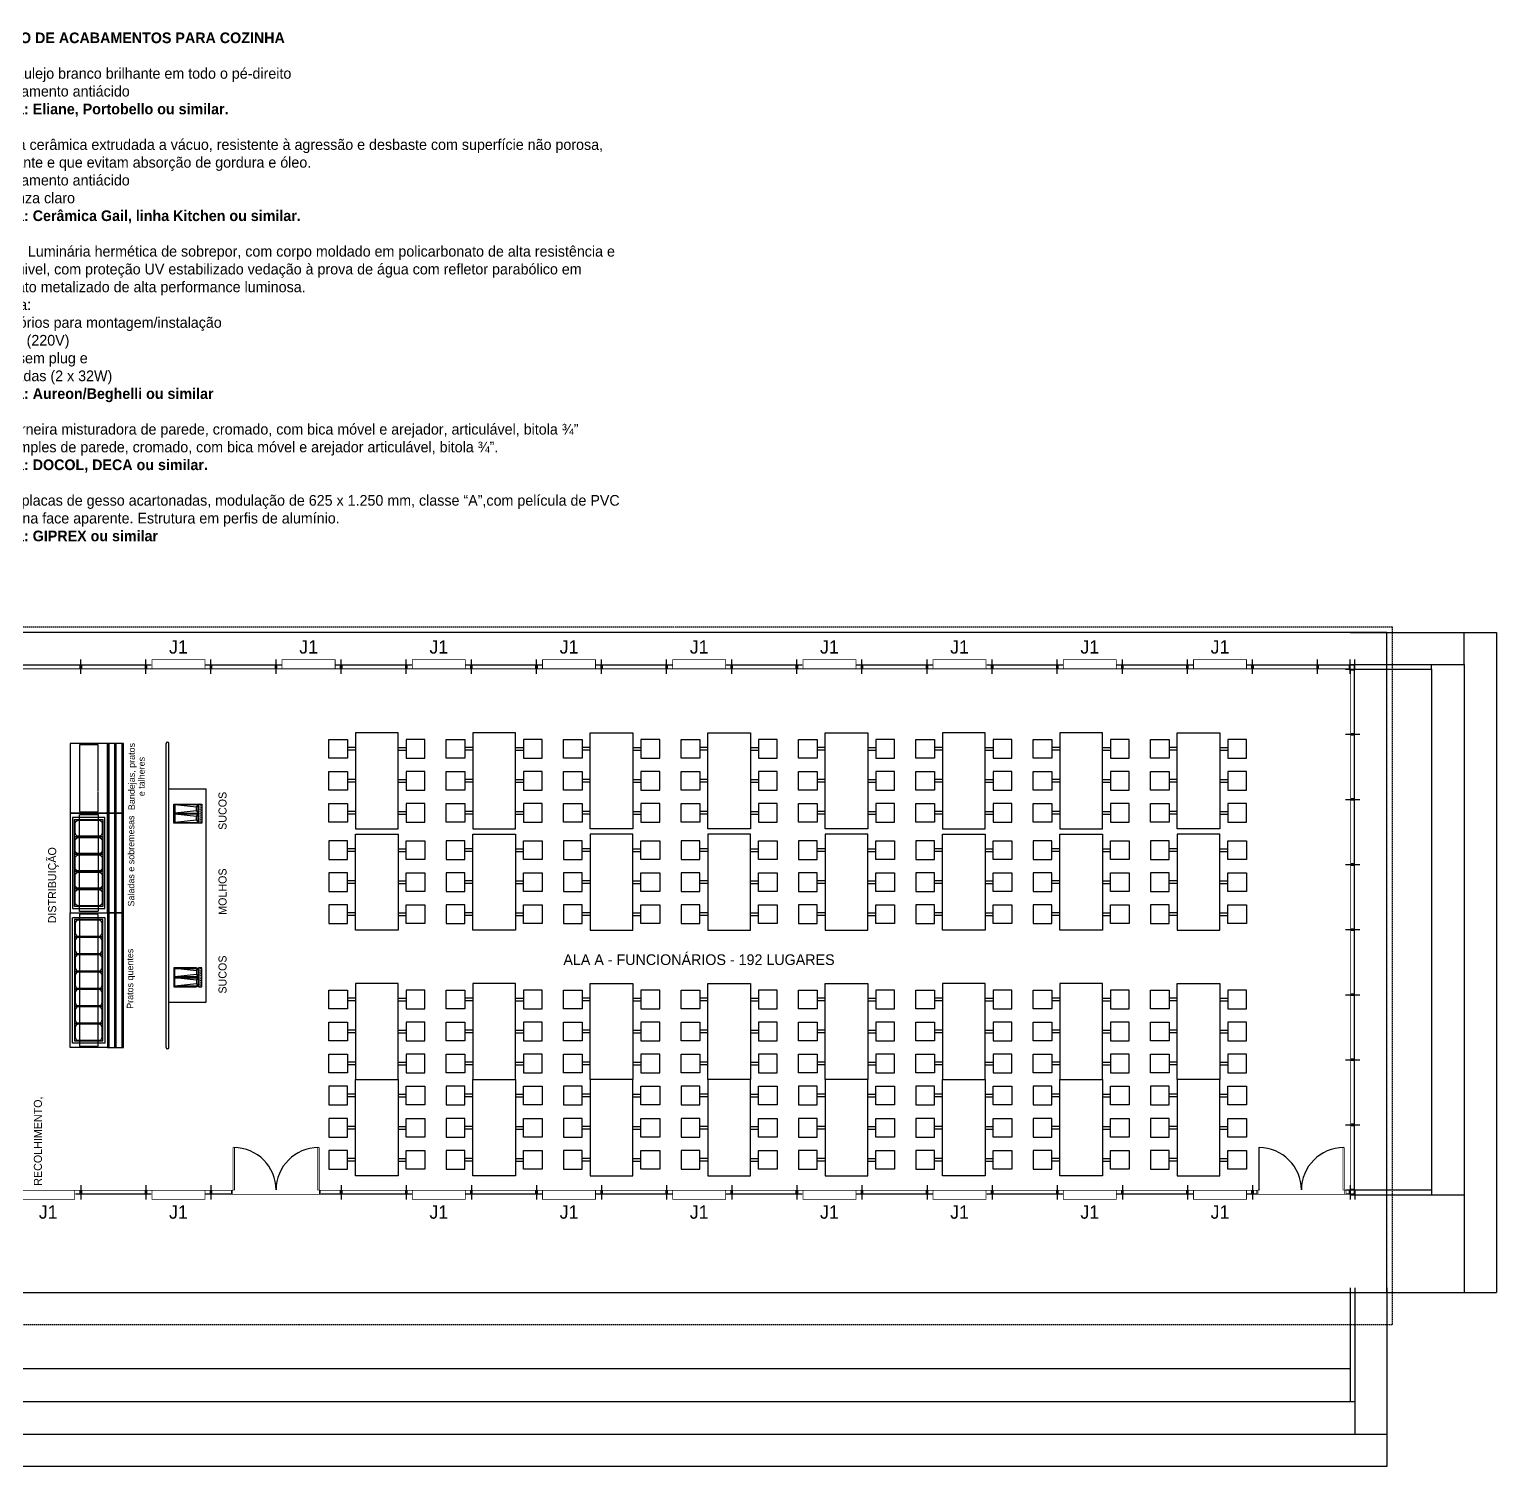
# Model space of a CAD drawing. Header units: millimetres. Extents: x -18806 to 201070, y -25046 to 92854.
# Drawn here: x 173571 to 201070, y 65918 to 92854 of the extents above; entities that cross this region are included whole.
import ezdxf
from ezdxf.enums import TextEntityAlignment as Align

# ---------------------------------------------------------------- set-up
doc = ezdxf.new("R2010")
doc.units = ezdxf.units.MM
doc.header["$LTSCALE"] = 50
for name, pattern in [('DASHED', [0.75, 0.5, -0.25]), ('HIDDEN', [0.375, 0.25, -0.125]), ('HIDDEN2', [0.1875, 0.125, -0.0625])]:
    doc.linetypes.add(name, pattern=pattern)
doc.layers.add('EQUIP', color=8, linetype='Continuous', lineweight=20)
for name, color, linetype in [('LAYA', 8, 'Continuous'), ('LAYC', 4, 'Continuous'), ('SOB', 8, 'HIDDEN2'), ('TEXTO_LEGENDA', 7, 'Continuous')]:
    doc.layers.add(name, color=color, linetype=linetype)
doc.styles.add('1', font='stylu.ttf', dxfattribs={"width": 0.75, "height": 0.35})
doc.styles.add('2', font='stylu.ttf', dxfattribs={"height": 0.35})
doc.styles.add('HP', font='ARIAL.TTF', dxfattribs={"height": 0.15})
doc.styles.add('L1', font='txt', dxfattribs={"height": 0.18})
doc.dimstyles.new('1', dxfattribs={"dimtxt": 0.2, "dimasz": 0.1, "dimexe": 0.1, "dimexo": 0.9, "dimgap": 0.1, "dimtad": 1, "dimzin": 0, "dimdsep": 46, "dimtxsty": '1', "dimsah": 1, "dimcen": -0.1, "dimclrt": 1, "dimadec": 0, "dimazin": 0, "dimtfac": 1, "dimtmove": 0, "dimatfit": 1, "dimfxl": 0, "dimtolj": 1, "dimtzin": 0, "dimarcsym": 0})

# ---------------------------------------------------------------- blocks, each defined once
blk = doc.blocks.new('_OBLIQUE')
at = {"color": 0, "linetype": 'ByBlock'}
blk.add_line((-0.5, -0.5), (0.5, 0.5), dxfattribs=at)
blk = doc.blocks.new('*D158')
at = {"color": 0, "lineweight": -2}
for p, q in [((139765, 69272), (139765, 67138)), ((198325, 69272), (198325, 67138)), ((139765, 67138), (198325, 67138))]:
    blk.add_line(p, q, dxfattribs=at)
at = {"layer": 'Defpoints', "color": 0}
for p in [(139765, 69273), (198325, 69273), (198325, 67138)]:
    blk.add_point(p, dxfattribs=at)
at = {"color": 0, "lineweight": -2, "xscale": 0.1, "yscale": 0.1, "zscale": 0.1, "rotation": 180}
blk.add_blockref('_OBLIQUE', (139765, 67138), dxfattribs=at)
at = {"color": 0, "lineweight": -2, "xscale": 0.1, "yscale": 0.1, "zscale": 0.1}
blk.add_blockref('_OBLIQUE', (198325, 67138), dxfattribs=at)
at = {"color": 7, "insert": (169045, 67138), "char_height": 0.35, "attachment_point": 5, "style": '1'}
blk.add_mtext('\\A1;58560.00', dxfattribs=at)
blk = doc.blocks.new('*D159')
at = {"color": 0, "lineweight": -2}
for p, q in [((139675, 69272), (139675, 66528)), ((198415, 69272), (198415, 66528)), ((139675, 66528), (198415, 66528))]:
    blk.add_line(p, q, dxfattribs=at)
at = {"layer": 'Defpoints', "color": 0}
for p in [(139675, 69273), (198415, 69273), (198415, 66528)]:
    blk.add_point(p, dxfattribs=at)
at = {"color": 0, "lineweight": -2, "xscale": 0.1, "yscale": 0.1, "zscale": 0.1, "rotation": 180}
blk.add_blockref('_OBLIQUE', (139675, 66528), dxfattribs=at)
at = {"color": 0, "lineweight": -2, "xscale": 0.1, "yscale": 0.1, "zscale": 0.1}
blk.add_blockref('_OBLIQUE', (198415, 66528), dxfattribs=at)
at = {"color": 7, "insert": (169045, 66528), "char_height": 0.35, "attachment_point": 5, "style": '1'}
blk.add_mtext('\\A1;58740.00', dxfattribs=at)
blk = doc.blocks.new('*D160')
at = {"color": 0, "lineweight": -2}
for p, q in [((198326, 80863), (199850, 80863)), ((199850, 80863), (199850, 71103)), ((198326, 71103), (199850, 71103))]:
    blk.add_line(p, q, dxfattribs=at)
at = {"layer": 'Defpoints', "color": 0}
for p in [(198325, 80863), (198325, 71103), (199850, 71103)]:
    blk.add_point(p, dxfattribs=at)
at = {"color": 0, "lineweight": -2, "xscale": 0.1, "yscale": 0.1, "zscale": 0.1}
for p, rotation in [((199850, 80863), 90), ((199850, 71103), 270)]:
    blk.add_blockref('_OBLIQUE', p, dxfattribs=dict(at, rotation=rotation))
at = {"color": 7, "insert": (199850, 75983), "char_height": 0.35, "attachment_point": 5, "rotation": 90, "style": '1'}
blk.add_mtext('\\A1;9760.00', dxfattribs=at)
blk = doc.blocks.new('*D161')
at = {"color": 0, "lineweight": -2}
for p, q in [((198326, 80953), (200460, 80953)), ((200460, 80953), (200460, 71013)), ((198326, 71013), (200460, 71013))]:
    blk.add_line(p, q, dxfattribs=at)
at = {"layer": 'Defpoints', "color": 0}
for p in [(198325, 80953), (198325, 71013), (200460, 71013)]:
    blk.add_point(p, dxfattribs=at)
at = {"color": 0, "lineweight": -2, "xscale": 0.1, "yscale": 0.1, "zscale": 0.1}
for p, rotation in [((200460, 80953), 90), ((200460, 71013), 270)]:
    blk.add_blockref('_OBLIQUE', p, dxfattribs=dict(at, rotation=rotation))
at = {"color": 7, "insert": (200460, 75983), "char_height": 0.35, "attachment_point": 5, "rotation": 90, "style": '1'}
blk.add_mtext('\\A1;9940.00', dxfattribs=at)
blk = doc.blocks.new('C1')
at = {"color": 24}
for p, q in [((0, 0), (0.18, 0)), ((0, 0), (0, -0.18)), ((0.09, 0), (0.09, -0.18)), ((0, -0.09), (0.18, -0.09))]:
    blk.add_line(p, q, dxfattribs=at)
at = {"color": 170, "const_width": 0.026}
blk.add_lwpolyline([(0, -0.077), (0.077, -0.077), (0.077, 0)], dxfattribs=at)
at = {"style": 'L1', "flags": 3}
blk.add_attdef('BLOCO', (-0.018, 0.09), '', height=0.18, dxfattribs=at)
blk = doc.blocks.new('*D163')
at = {"color": 0, "lineweight": -2}
for p, q in [((198325, 69272), (198325, 67138)), ((198415, 69272), (198415, 67138)), ((198325, 67138), (198415, 67138))]:
    blk.add_line(p, q, dxfattribs=at)
at = {"layer": 'Defpoints', "color": 0}
for p in [(198325, 69273), (198415, 69273), (198415, 67138)]:
    blk.add_point(p, dxfattribs=at)
at = {"color": 0, "lineweight": -2, "xscale": 0.1, "yscale": 0.1, "zscale": 0.1, "rotation": 180}
blk.add_blockref('_OBLIQUE', (198325, 67138), dxfattribs=at)
at = {"color": 0, "lineweight": -2, "xscale": 0.1, "yscale": 0.1, "zscale": 0.1}
blk.add_blockref('_OBLIQUE', (198415, 67138), dxfattribs=at)
at = {"color": 7, "insert": (198370, 67138), "char_height": 0.35, "attachment_point": 5, "style": '1'}
blk.add_mtext('\\A1;9', dxfattribs=at)
blk = doc.blocks.new('*D164')
at = {"color": 0, "lineweight": -2}
for p, q in [((198326, 80953), (199850, 80953)), ((198326, 80863), (199850, 80863)), ((199850, 80863), (199850, 80953))]:
    blk.add_line(p, q, dxfattribs=at)
at = {"layer": 'Defpoints', "color": 0}
for p in [(198325, 80953), (198325, 80863), (199850, 80953)]:
    blk.add_point(p, dxfattribs=at)
at = {"color": 0, "lineweight": -2, "xscale": 0.1, "yscale": 0.1, "zscale": 0.1}
for p, rotation in [((199850, 80953), 90), ((199850, 80863), 270)]:
    blk.add_blockref('_OBLIQUE', p, dxfattribs=dict(at, rotation=rotation))
at = {"color": 7, "insert": (199850, 80908), "char_height": 0.35, "attachment_point": 5, "rotation": 90, "style": '1'}
blk.add_mtext('\\A1;9', dxfattribs=at)
blk = doc.blocks.new('*D165')
at = {"color": 0, "lineweight": -2}
for p, q in [((198326, 71103), (199850, 71103)), ((198326, 71013), (199850, 71013)), ((199850, 71103), (199850, 71013))]:
    blk.add_line(p, q, dxfattribs=at)
at = {"layer": 'Defpoints', "color": 0}
for p in [(198325, 71103), (198325, 71013), (199850, 71013)]:
    blk.add_point(p, dxfattribs=at)
at = {"color": 0, "lineweight": -2, "xscale": 0.1, "yscale": 0.1, "zscale": 0.1}
for p, rotation in [((199850, 71103), 90), ((199850, 71013), 270)]:
    blk.add_blockref('_OBLIQUE', p, dxfattribs=dict(at, rotation=rotation))
at = {"color": 7, "insert": (199850, 71058), "char_height": 0.35, "attachment_point": 5, "rotation": 90, "style": '1'}
blk.add_mtext('\\A1;9', dxfattribs=at)
blk = doc.blocks.new('*D167')
at = {"color": 0, "lineweight": -2}
for p, q in [((198415, 69272), (198415, 66528)), ((199015, 69272), (199015, 66528)), ((198415, 66528), (199015, 66528))]:
    blk.add_line(p, q, dxfattribs=at)
at = {"layer": 'Defpoints', "color": 0}
for p in [(198415, 69273), (199015, 69273), (199015, 66528)]:
    blk.add_point(p, dxfattribs=at)
at = {"color": 0, "lineweight": -2, "xscale": 0.1, "yscale": 0.1, "zscale": 0.1, "rotation": 180}
blk.add_blockref('_OBLIQUE', (198415, 66528), dxfattribs=at)
at = {"color": 0, "lineweight": -2, "xscale": 0.1, "yscale": 0.1, "zscale": 0.1}
blk.add_blockref('_OBLIQUE', (199015, 66528), dxfattribs=at)
at = {"color": 7, "insert": (198715, 66528), "char_height": 0.35, "attachment_point": 5, "style": '1'}
blk.add_mtext('\\A1;600.00', dxfattribs=at)
blk = doc.blocks.new('*D168')
at = {"color": 0, "lineweight": -2}
for p, q in [((198326, 81553), (200460, 81553)), ((200460, 80953), (200460, 81553)), ((198326, 80953), (200460, 80953))]:
    blk.add_line(p, q, dxfattribs=at)
at = {"layer": 'Defpoints', "color": 0}
for p in [(198325, 81553), (200460, 81553), (198325, 80953)]:
    blk.add_point(p, dxfattribs=at)
at = {"color": 0, "lineweight": -2, "xscale": 0.1, "yscale": 0.1, "zscale": 0.1}
for p, rotation in [((200460, 81553), 90), ((200460, 80953), 270)]:
    blk.add_blockref('_OBLIQUE', p, dxfattribs=dict(at, rotation=rotation))
at = {"color": 7, "insert": (200460, 81253), "char_height": 0.35, "attachment_point": 5, "rotation": 90, "style": '1'}
blk.add_mtext('\\A1;600.00', dxfattribs=at)
blk = doc.blocks.new('*D169')
at = {"color": 0, "lineweight": -2}
for p, q in [((198326, 71013), (200460, 71013)), ((200460, 71013), (200460, 69183)), ((198326, 69183), (200460, 69183))]:
    blk.add_line(p, q, dxfattribs=at)
at = {"layer": 'Defpoints', "color": 0}
for p in [(198325, 71013), (198325, 69183), (200460, 69183)]:
    blk.add_point(p, dxfattribs=at)
at = {"color": 0, "lineweight": -2, "xscale": 0.1, "yscale": 0.1, "zscale": 0.1}
for p, rotation in [((200460, 71013), 90), ((200460, 69183), 270)]:
    blk.add_blockref('_OBLIQUE', p, dxfattribs=dict(at, rotation=rotation))
at = {"color": 7, "insert": (200460, 70098), "char_height": 0.35, "attachment_point": 5, "rotation": 90, "style": '1'}
blk.add_mtext('\\A1;1830.00', dxfattribs=at)
blk = doc.blocks.new('*D170')
at = {"color": 0, "lineweight": -2}
for p, q in [((198326, 81553), (201070, 81553)), ((201070, 81553), (201070, 69183)), ((198326, 69183), (201070, 69183))]:
    blk.add_line(p, q, dxfattribs=at)
at = {"layer": 'Defpoints', "color": 0}
for p in [(198325, 81553), (198325, 69183), (201070, 69183)]:
    blk.add_point(p, dxfattribs=at)
at = {"color": 0, "lineweight": -2, "xscale": 0.1, "yscale": 0.1, "zscale": 0.1}
for p, rotation in [((201070, 81553), 90), ((201070, 69183), 270)]:
    blk.add_blockref('_OBLIQUE', p, dxfattribs=dict(at, rotation=rotation))
at = {"color": 7, "insert": (201070, 75368), "char_height": 0.35, "attachment_point": 5, "rotation": 90, "style": '1'}
blk.add_mtext('\\A1;12370.00', dxfattribs=at)
blk = doc.blocks.new('*D171')
at = {"color": 0, "lineweight": -2}
for p, q in [((139075, 69272), (139075, 65918)), ((199015, 69272), (199015, 65918)), ((199015, 65918), (139075, 65918))]:
    blk.add_line(p, q, dxfattribs=at)
at = {"layer": 'Defpoints', "color": 0}
for p in [(139075, 69273), (199015, 69273), (139075, 65918)]:
    blk.add_point(p, dxfattribs=at)
at = {"color": 0, "lineweight": -2, "xscale": 0.1, "yscale": 0.1, "zscale": 0.1, "rotation": 180}
blk.add_blockref('_OBLIQUE', (139075, 65918), dxfattribs=at)
at = {"color": 0, "lineweight": -2, "xscale": 0.1, "yscale": 0.1, "zscale": 0.1}
blk.add_blockref('_OBLIQUE', (199015, 65918), dxfattribs=at)
at = {"color": 7, "insert": (169045, 65918), "char_height": 0.35, "attachment_point": 5, "style": '1'}
blk.add_mtext('\\A1;59940.00', dxfattribs=at)
blk = doc.blocks.new('j1')
at = {"color": 24}
for p, q in [((0, 0.09), (0, -0.18)), ((1.22, 0.09), (1.22, -0.18))]:
    blk.add_line(p, q, dxfattribs=at)
at = {"color": 24, "const_width": 0.014}
blk.add_lwpolyline([(0, -0.007), (1.22, -0.007)], dxfattribs=at)
at = {"color": 170, "const_width": 0.026}
for points in [[(0.013, -0.016), (0.013, -0.077), (0.105, -0.077)], [(1.115, -0.077), (1.207, -0.077), (1.207, -0.016)]]:
    blk.add_lwpolyline(points, dxfattribs=at)
at = {"color": 7, "const_width": 0.014}
blk.add_lwpolyline([(0.113, -0.016), (0.113, -0.177), (1.107, -0.177), (1.107, -0.016)], dxfattribs=at)
at = {"color": 7, "style": '2'}
blk.add_text('J1', height=0.25, dxfattribs=at).set_placement((0.61, -0.415), align=Align.MIDDLE)
at = {"style": 'L1', "flags": 3}
blk.add_attdef('BLOCO', (0, 0.199), '', height=0.18, dxfattribs=at)
blk = doc.blocks.new('*D172')
at = {"color": 0, "lineweight": -2}
for p, q in [((173315, 69272), (173315, 67748)), ((198325, 69272), (198325, 67748)), ((198325, 67748), (173315, 67748))]:
    blk.add_line(p, q, dxfattribs=at)
at = {"layer": 'Defpoints', "color": 0}
for p in [(173315, 69273), (198325, 69273), (173315, 67748)]:
    blk.add_point(p, dxfattribs=at)
at = {"color": 0, "lineweight": -2, "xscale": 0.2, "yscale": 0.2, "zscale": 0.2, "rotation": 180}
blk.add_blockref('_OBLIQUE', (173315, 67748), dxfattribs=at)
at = {"color": 0, "lineweight": -2, "xscale": 0.2, "yscale": 0.2, "zscale": 0.2}
blk.add_blockref('_OBLIQUE', (198325, 67748), dxfattribs=at)
at = {"color": 7, "insert": (185820, 67748), "char_height": 0.35, "attachment_point": 5, "style": '1'}
blk.add_mtext('\\A1;25010.00', dxfattribs=at)
blk = doc.blocks.new('f1')
at = {"color": 24}
for p, q in [((0, 0.09), (0, -0.18)), ((1.22, 0.09), (1.22, -0.18))]:
    blk.add_line(p, q, dxfattribs=at)
at = {"color": 24, "const_width": 0.014}
blk.add_lwpolyline([(0, -0.007), (1.22, -0.007)], dxfattribs=at)
at = {"color": 170, "const_width": 0.026}
blk.add_lwpolyline([(0.013, -0.016), (0.013, -0.077), (1.207, -0.077), (1.207, -0.016)], dxfattribs=at)
at = {"style": 'L1', "flags": 3}
blk.add_attdef('BLOCO', (0, 0.224), '', height=0.18, dxfattribs=at)
blk = doc.blocks.new('*D181')
at = {"layer": 'Defpoints', "color": 0}
for p in [(199115, 81858), (166175, 81653), (199115, 81653)]:
    blk.add_point(p, dxfattribs=at)
at = {"color": 7, "insert": (182645, 81858), "char_height": 0.35, "attachment_point": 5, "style": '1'}
blk.add_mtext('\\A1;32940.00', dxfattribs=at)
blk = doc.blocks.new('_None')
blk = doc.blocks.new('dp1e')
at = {"color": 24}
for p, q in [((0, 0.09), (0, -0.18)), ((1.83, 0.09), (1.83, -0.18))]:
    blk.add_line(p, q, dxfattribs=at)
at = {"color": 7, "const_width": 0.014}
for points in [[(0.136, 0.793), (0.136, 0), (0.108, 0), (0.108, 0.793)], [(1.694, 0.793), (1.694, 0), (1.722, 0), (1.722, 0.793)], [(0.101, -0.007), (0.08, -0.007), (0.08, -0.083), (0.101, -0.083)], [(1.729, -0.007), (1.75, -0.007), (1.75, -0.083), (1.729, -0.083)]]:
    blk.add_lwpolyline(points, close=True, dxfattribs=at)
at = {"color": 24, "const_width": 0.014}
for points in [[(0.071, -0.007), (0, -0.007)], [(1.759, -0.007), (1.83, -0.007)]]:
    blk.add_lwpolyline(points, dxfattribs=at)
at = {"color": 170, "const_width": 0.026}
for points in [[(0.071, -0.077), (0.013, -0.077), (0.013, -0.016)], [(1.759, -0.077), (1.817, -0.077), (1.817, -0.016)]]:
    blk.add_lwpolyline(points, dxfattribs=at)
at = {"color": 7, "const_width": 0.014}
blk.add_lwpolyline([(0.101, -0.083), (1.729, -0.083)], dxfattribs=at)
at = {"color": 7}
for centre, start, end in [((0.122, 0), 0, 90), ((1.708, 0), 90, 180)]:
    blk.add_arc(centre, 0.793, start, end, dxfattribs=at)
at = {"style": 'L1', "flags": 3}
blk.add_attdef('BLOCO', (0, 0.915), '', height=0.18, dxfattribs=at)
blk = doc.blocks.new('f2')
at = {"color": 24}
for p, q in [((0, 0.09), (0, -0.18)), ((0.61, 0.09), (0.61, -0.18))]:
    blk.add_line(p, q, dxfattribs=at)
at = {"color": 24, "const_width": 0.014}
blk.add_lwpolyline([(0, -0.007), (0.61, -0.007)], dxfattribs=at)
at = {"color": 170, "const_width": 0.026}
blk.add_lwpolyline([(0.013, -0.016), (0.013, -0.077), (0.597, -0.077), (0.597, -0.016)], dxfattribs=at)
at = {"style": 'L1', "flags": 3}
blk.add_attdef('BLOCO', (-0.019, 0.194), '', height=0.18, dxfattribs=at)
blk = doc.blocks.new('dp1')
at = {"color": 24}
for p, q in [((0, 0.09), (0, -0.18)), ((2.44, 0.09), (2.44, -0.18))]:
    blk.add_line(p, q, dxfattribs=at)
at = {"color": 7, "const_width": 0.014}
for points in [[(0.441, 0.793), (0.441, 0), (0.413, 0), (0.413, 0.793)], [(1.999, 0.793), (1.999, 0), (2.027, 0), (2.027, 0.793)], [(0.406, -0.007), (0.385, -0.007), (0.385, -0.083), (0.406, -0.083)], [(2.034, -0.007), (2.055, -0.007), (2.055, -0.083), (2.034, -0.083)]]:
    blk.add_lwpolyline(points, close=True, dxfattribs=at)
at = {"color": 24, "const_width": 0.014}
for points in [[(0.376, -0.007), (0, -0.007)], [(2.064, -0.007), (2.44, -0.007)]]:
    blk.add_lwpolyline(points, dxfattribs=at)
at = {"color": 170, "const_width": 0.026}
for points in [[(0.376, -0.077), (0.013, -0.077), (0.013, -0.016)], [(2.064, -0.077), (2.427, -0.077), (2.427, -0.016)]]:
    blk.add_lwpolyline(points, dxfattribs=at)
at = {"color": 7, "const_width": 0.014}
blk.add_lwpolyline([(0.406, -0.083), (2.034, -0.083)], dxfattribs=at)
at = {"color": 7}
for centre, start, end in [((0.427, 0), 0, 90), ((2.013, 0), 90, 180)]:
    blk.add_arc(centre, 0.793, start, end, dxfattribs=at)
at = {"style": 'L1', "flags": 3}
blk.add_attdef('BLOCO', (0, 0.915), '', height=0.18, dxfattribs=at)
blk = doc.blocks.new('j1a')
at = {"color": 24}
for p, q in [((0, 0.09), (0, -0.18)), ((1.22, 0.09), (1.22, -0.18))]:
    blk.add_line(p, q, dxfattribs=at)
at = {"color": 24, "const_width": 0.014}
blk.add_lwpolyline([(0, -0.007), (1.22, -0.007)], dxfattribs=at)
at = {"color": 170, "const_width": 0.026}
for points in [[(0.013, -0.016), (0.013, -0.077), (0.105, -0.077)], [(1.115, -0.077), (1.207, -0.077), (1.207, -0.016)]]:
    blk.add_lwpolyline(points, dxfattribs=at)
at = {"color": 7, "const_width": 0.014}
blk.add_lwpolyline([(0.113, -0.016), (0.113, -0.177), (1.107, -0.177), (1.107, -0.016)], dxfattribs=at)
at = {"color": 7, "style": '2'}
blk.add_text('J1', height=0.25, rotation=180, dxfattribs=at).set_placement((0.61, -0.415), align=Align.MIDDLE)
at = {"style": 'L1', "flags": 3}
blk.add_attdef('BLOCO', (0, 0.199), '', height=0.18, dxfattribs=at)
blk = doc.blocks.new('Gn1-1')
at = {"layer": 'LAYA'}
blk.add_lwpolyline([(-0.3125, 0.0725), (-0.3125, 0.4575, -0.4142136), (-0.2525, 0.5175), (-0.0725, 0.5175, -0.4142136), (-0.0125, 0.4575), (-0.0125, 0.0725, -0.4142136), (-0.0725, 0.0125), (-0.2525, 0.0125, -0.4142136)], format="xyb", close=True, dxfattribs=at)
at = {"layer": 'LAYC'}
blk.add_lwpolyline([(0, 0), (-0.325, 0), (-0.325, 0.53), (0, 0.53)], close=True, dxfattribs=at)
blk = doc.blocks.new('MESA BANCO FIXO_06')
at = {"layer": 'LAYC'}
for p, q in [((0, 1.525), (-0.15, 1.525)), ((0, 1.475), (-0.15, 1.475)), ((0.8, 1.525), (0.95, 1.525)), ((0.8, 1.475), (0.95, 1.475)), ((0, 0.925), (-0.15, 0.925)), ((0, 0.875), (-0.15, 0.875)), ((0.8, 0.925), (0.95, 0.925)), ((0.8, 0.875), (0.95, 0.875)), ((0, 0.325), (-0.15, 0.325)), ((0, 0.275), (-0.15, 0.275)), ((0.8, 0.325), (0.95, 0.325)), ((0.8, 0.275), (0.95, 0.275))]:
    blk.add_line(p, q, dxfattribs=at)
for points in [[(-0.15, 1.325), (-0.5, 1.325), (-0.5, 1.675), (-0.15, 1.675)], [(0.8, 0), (0.8, 1.8), (0, 1.8), (0, 0)], [(0.95, 1.325), (1.3, 1.325), (1.3, 1.675), (0.95, 1.675)], [(-0.15, 0.725), (-0.5, 0.725), (-0.5, 1.075), (-0.15, 1.075)], [(0.95, 0.725), (1.3, 0.725), (1.3, 1.075), (0.95, 1.075)], [(-0.15, 0.125), (-0.5, 0.125), (-0.5, 0.475), (-0.15, 0.475)], [(0.95, 0.125), (1.3, 0.125), (1.3, 0.475), (0.95, 0.475)]]:
    blk.add_lwpolyline(points, close=True, dxfattribs=at)
blk = doc.blocks.new('REF2')
at = {"layer": 'LAYA'}
h = blk.add_hatch(dxfattribs=at)
h.set_pattern_fill('CROSS', color=256, scale=0.09, style=0)
h.set_pattern_definition([(0, (-44.344954, -33.579443), (0.0225, 0.0225), [0.01125, -0.03375]), (90, (-44.339329, -33.585068), (-0.0225, 0.0225), [0.01125, -0.03375])])
h.paths.add_polyline_path([(-0.18, -0.51), (-0.18, -0.573), (0.18, -0.573), (0.18, -0.51)])
for p, q in [((-0.12, -0.47), (-0.165, -0.065)), ((-0.055, -0.47), (-0.01, -0.065)), ((0.055, -0.47), (0.01, -0.065)), ((0.12, -0.47), (0.165, -0.065)), ((-0.12, -0.47), (-0.165, -0.505)), ((-0.12, -0.47), (-0.055, -0.47)), ((-0.055, -0.47), (-0.01, -0.505)), ((0.055, -0.47), (0.01, -0.505)), ((0.055, -0.47), (0.12, -0.47)), ((0.12, -0.47), (0.165, -0.505))]:
    blk.add_line(p, q, dxfattribs=at)
blk.add_lwpolyline([(-0.165, -0.47), (-0.18, -0.47), (-0.18, -0.05), (0.18, -0.05), (0.18, -0.47), (0.165, -0.47)], dxfattribs=at)
for points in [[(-0.165, -0.505), (-0.01, -0.505), (-0.01, -0.065), (-0.165, -0.065)], [(0.01, -0.505), (0.165, -0.505), (0.165, -0.065), (0.01, -0.065)]]:
    blk.add_lwpolyline(points, close=True, dxfattribs=at)
at = {"layer": 'LAYC'}
for points in [[(-0.17, -0.51), (-0.005, -0.51), (-0.005, -0.06), (-0.17, -0.06)], [(0.005, -0.51), (0.17, -0.51), (0.17, -0.06), (0.005, -0.06)], [(-0.18, -0.51), (0.18, -0.51), (0.18, -0.573), (-0.18, -0.573)]]:
    blk.add_lwpolyline(points, close=True, dxfattribs=at)

msp = doc.modelspace()

# ---------------------------------------------------------------- linework, layer by layer
at = {"color": 1}
msp.add_lwpolyline([(153705.012, 81552.825), (139075.012, 81552.825), (139075.012, 69182.825), (199015.012, 69182.825), (199015.012, 81552.825), (166075.012, 81552.825), (166075.012, 90092.825), (153705.012, 90092.825)], close=True, dxfattribs=at)
at = {"color": 7, "linetype": 'DASHED'}
msp.add_lwpolyline([(153105.012, 81652.825), (138975.012, 81652.825), (138974.524, 68582.825), (199115.012, 68582.825), (199115.012, 81652.825), (166175.012, 81652.825)], dxfattribs=at)
at = {"layer": 'LAYA'}
for p, q in [((175170.512, 78167.379), (175170.512, 79470.379)), ((175195.512, 78167.379), (175195.512, 79470.379)), ((175170.512, 76294.379), (175170.512, 78167.379)), ((175195.512, 76294.379), (175195.512, 78167.379)), ((175170.512, 73771.379), (175170.512, 76294.379)), ((175195.512, 73771.379), (175195.512, 76294.379))]:
    msp.add_line(p, q, dxfattribs=at)
for points in [[(175308.012, 78167.379), (175308.012, 79470.379), (175058.012, 79470.379), (175058.012, 78167.379)], [(175308.012, 76294.379), (175308.012, 78167.379), (175058.012, 78167.379), (175058.012, 76294.379)], [(175308.012, 73771.379), (175308.012, 76294.379), (175058.012, 76294.379), (175058.012, 73771.379)]]:
    msp.add_lwpolyline(points, close=True, dxfattribs=at)
at = {"layer": 'LAYC'}
for p, q in [((176133.012, 73771.379), (176133.012, 79470.379)), ((176183.012, 73771.379), (176183.012, 79470.379)), ((176183.012, 78620.879), (176883.012, 78620.879)), ((176883.012, 74620.879), (176883.012, 78620.879)), ((176183.012, 74620.879), (176883.012, 74620.879))]:
    msp.add_line(p, q, dxfattribs=at)
for points in [[(174333.012, 79470.379), (174333.012, 78167.379), (175033.012, 78167.379), (175033.012, 79470.379)], [(175333.012, 78167.379), (175333.012, 79470.379), (175033.012, 79470.379), (175033.012, 78167.379)], [(175033.012, 76294.379), (175033.012, 78167.379), (174333.012, 78167.379), (174333.012, 76294.379)], [(175333.012, 76294.379), (175333.012, 78167.379), (175033.012, 78167.379), (175033.012, 76294.379)], [(174333.012, 73771.379), (174333.012, 76294.379), (175033.012, 76294.379), (175033.012, 73771.379)], [(175333.012, 73771.379), (175333.012, 76294.379), (175033.012, 76294.379), (175033.012, 73771.379)]]:
    msp.add_lwpolyline(points, close=True, dxfattribs=at)
at = {"layer": 'LAYC', "linetype": 'HIDDEN'}
for points in [[(174508.012, 79445.379), (174508.012, 78192.379), (174858.012, 78192.379), (174858.012, 79445.379)], [(174858.012, 78142.379), (174858.012, 76319.379), (174508.012, 76319.379), (174508.012, 78142.379)], [(174508.012, 76269.379), (174508.012, 73796.379), (174858.012, 73796.379), (174858.012, 76269.379)]]:
    msp.add_lwpolyline(points, close=True, dxfattribs=at)
at = {"layer": 'LAYC'}
for centre, start, end in [((176158.012, 79470.379), 0, 180), ((176158.012, 73771.379), 180, 0)]:
    msp.add_arc(centre, 25, start, end, dxfattribs=at)
at = {"layer": 'SOB'}
for points in [[(174988.012, 76378.379), (174988.012, 78083.379), (174378.012, 78083.379), (174378.012, 76378.379)], [(174378.012, 73855.379), (174378.012, 76210.379), (174988.012, 76210.379), (174988.012, 73855.379)]]:
    msp.add_lwpolyline(points, close=True, dxfattribs=at)

# ---------------------------------------------------------------- block references
at = {"color": 7, "xscale": 1000, "yscale": 1000, "zscale": 1000}
for name, p, rotation in [('j1a', (176975.012, 80862.825), 180), ('j1a', (179415.012, 80862.825), 180), ('j1a', (181855.012, 80862.825), 180), ('j1a', (184295.012, 80862.825), 180), ('j1a', (186735.012, 80862.825), 180), ('j1a', (189175.012, 80862.825), 180), ('j1a', (191615.012, 80862.825), 180), ('j1a', (194055.012, 80862.825), 180), ('j1a', (196495.012, 80862.825), 180), ('f1', (174535.012, 80862.825), 180), ('f1', (175755.012, 80862.825), 180), ('f1', (178195.012, 80862.825), 180), ('f1', (180635.012, 80862.825), 180), ('f1', (183075.012, 80862.825), 180), ('f1', (185515.012, 80862.825), 180), ('f1', (187955.012, 80862.825), 180), ('f1', (190395.012, 80862.825), 180), ('f1', (192835.012, 80862.825), 180), ('f1', (195275.012, 80862.825), 180), ('f1', (197715.012, 80862.825), 180), ('f2', (198325.012, 80862.825), 180), ('f1', (198325.012, 79642.825), 90), ('C1', (198325.012, 80862.825), 90), ('f1', (198325.012, 78422.825), 90), ('f1', (198325.012, 77202.825), 90), ('f1', (198325.012, 75982.825), 90), ('f1', (198325.012, 74762.825), 90), ('f1', (198325.012, 73542.825), 90), ('f1', (198325.012, 72322.825), 90), ('f1', (198325.012, 71102.825), 90)]:
    msp.add_blockref(name, p, dxfattribs=dict(at, rotation=rotation))
for name, p in [('dp1', (176975.012, 71102.825)), ('dp1e', (196495.012, 71102.825)), ('j1', (173315.012, 71102.825)), ('f1', (174535.012, 71102.825)), ('j1', (175755.012, 71102.825)), ('f1', (179415.012, 71102.825)), ('j1', (180635.012, 71102.825)), ('f1', (181855.012, 71102.825)), ('j1', (183075.012, 71102.825)), ('f1', (184295.012, 71102.825)), ('j1', (185515.012, 71102.825)), ('f1', (186735.012, 71102.825)), ('j1', (187955.012, 71102.825)), ('f1', (189175.012, 71102.825)), ('j1', (190395.012, 71102.825)), ('f1', (191615.012, 71102.825)), ('j1', (192835.012, 71102.825)), ('f1', (194055.012, 71102.825)), ('j1', (195275.012, 71102.825)), ('C1', (198325.012, 71102.825))]:
    msp.add_blockref(name, p, dxfattribs=at)
at = {"layer": 'EQUIP', "extrusion": (0, 0, -1), "yscale": 1000, "zscale": -1000}
for p, xscale, rotation in [((-174948.012, 78043.379), -1000, 270), ((-174948.012, 77718.379), -1000, 270), ((-174948.012, 77393.379), -1000, 270), ((-174948.012, 77068.379), -1000, 270), ((-174948.012, 76743.379), -1000, 270), ((-174418.012, 76170.379), 1000, 90), ((-174418.012, 75845.379), 1000, 90), ((-174418.012, 75520.379), 1000, 90), ((-174418.012, 75195.379), 1000, 90), ((-174418.012, 74870.379), 1000, 90), ((-174418.012, 74545.379), 1000, 90), ((-174418.012, 74220.379), 1000, 90)]:
    msp.add_blockref('Gn1-1', p, dxfattribs=dict(at, xscale=xscale, rotation=rotation))
at = {"layer": 'LAYC', "yscale": 1000, "zscale": 1000}
for p, xscale in [((179683.996, 77870.379), 1000), ((181883.996, 77870.379), 1000), ((184883.996, 77870.379), -1000), ((187083.996, 77870.379), -1000), ((189283.996, 77870.379), -1000), ((190683.996, 77870.379), 1000), ((192883.996, 77870.379), 1000), ((195883.996, 77870.379), -1000), ((179683.996, 73170.379), 1000), ((181883.996, 73170.379), 1000), ((184883.996, 73170.379), -1000), ((187083.996, 73170.379), -1000), ((189283.996, 73170.379), -1000), ((190683.996, 73170.379), 1000), ((192883.996, 73170.379), 1000), ((195883.996, 73170.379), -1000)]:
    msp.add_blockref('MESA BANCO FIXO_06', p, dxfattribs=dict(at, xscale=xscale))
for name, p, xscale, rotation in [('REF2', (176231.089, 78154.937), 1000, 90), ('MESA BANCO FIXO_06', (179683.996, 77770.379), -1000, 180), ('MESA BANCO FIXO_06', (181883.996, 77770.379), -1000, 180), ('MESA BANCO FIXO_06', (184883.996, 77770.379), 1000, 180), ('MESA BANCO FIXO_06', (187083.996, 77770.379), 1000, 180), ('MESA BANCO FIXO_06', (189283.996, 77770.379), 1000, 180), ('MESA BANCO FIXO_06', (190683.996, 77770.379), -1000, 180), ('MESA BANCO FIXO_06', (192883.996, 77770.379), -1000, 180), ('MESA BANCO FIXO_06', (195883.996, 77770.379), 1000, 180), ('REF2', (176231.089, 75086.822), -1000, 90), ('MESA BANCO FIXO_06', (179683.996, 73170.379), -1000, 180), ('MESA BANCO FIXO_06', (181883.996, 73170.379), -1000, 180), ('MESA BANCO FIXO_06', (184883.996, 73170.379), 1000, 180), ('MESA BANCO FIXO_06', (187083.996, 73170.379), 1000, 180), ('MESA BANCO FIXO_06', (189283.996, 73170.379), 1000, 180), ('MESA BANCO FIXO_06', (190683.996, 73170.379), -1000, 180), ('MESA BANCO FIXO_06', (192883.996, 73170.379), -1000, 180), ('MESA BANCO FIXO_06', (195883.996, 73170.379), 1000, 180)]:
    msp.add_blockref(name, p, dxfattribs=dict(at, xscale=xscale, rotation=rotation))

# ---------------------------------------------------------------- texts
at = {"color": 7, "style": '2'}
for s, p in [('SUCOS', (177266.138, 78208.082)), ('DISTRIBUIÇÃO', (174073.407, 76813.648)), ('MOLHOS', (177266.138, 76693.618)), ('SUCOS', (177266.138, 75139.968)), ('RECOLHIMENTO,', (173805.961, 72018.191))]:
    msp.add_text(s, height=150, rotation=90, dxfattribs=at).set_placement(p, align=Align.CENTER)
msp.add_text('ALA A - FUNCIONÁRIOS - 192 LUGARES', height=200, dxfattribs=at).set_placement((186120.996, 75318.893), align=Align.CENTER)
at = {"layer": 'LAYC', "insert": (172103.131, 92794.943), "char_height": 200, "width": 12524.74085, "attachment_point": 1, "style": '2'}
msp.add_mtext('{\\fStylus BT|b1|i0|c0|p34;\\C7;SUGESTÃO DE ACABAMENTOS PARA COZINHA\\P\\PParede:\\fStylus BT|b0|i0|c0|p34; Azulejo branco brilhante em todo o pé-direito\\P\\fSymbol|b0|i0|c2|p18;   ·   \\fStylus BT|b0|i0|c0|p34;Rejuntamento antiácido\\P\\fStylus BT|b1|i0|c0|p34;Referencia: Eliane, Portobello ou similar.\\P\\fStylus BT|b0|i0|c0|p34;\\P\\fStylus BT|b1|i0|c0|p34;Piso:\\fStylus BT|b0|i0|c0|p34; Placa cerâmica extrudada a vácuo, resistente à agressão e desbaste com superfície não porosa, antiderrapante e que evitam absorção de gordura e óleo. \\P\\fSymbol|b0|i0|c2|p18;   ·   \\fStylus BT|b0|i0|c0|p34;Rejuntamento antiácido\\P\\fSymbol|b0|i0|c2|p18;   ·   \\fStylus BT|b0|i0|c0|p34;Cor cinza claro\\P\\fStylus BT|b1|i0|c0|p34;Referencia: Cerâmica Gail, linha Kitchen ou similar.\\P\\fStylus BT|b0|i0|c0|p34;\\P\\fStylus BT|b1|i0|c0|p34;Luminária:\\fStylus BT|b0|i0|c0|p34; Luminária hermética de sobrepor, com corpo moldado em policarbonato de alta resistência e alto-extinguivel, com proteção UV estabilizado vedação à prova de água com refletor parabólico em policarbonato metalizado de alta performance luminosa.\\PAcompanha:\\P\\fSymbol|b0|i0|c2|p18;   ·   \\fStylus BT|b0|i0|c0|p34;Acessórios para montagem/instalação\\P\\fSymbol|b0|i0|c2|p18;   ·   \\fStylus BT|b0|i0|c0|p34;Reator (220V)\\P\\fSymbol|b0|i0|c2|p18;   ·   \\fStylus BT|b0|i0|c0|p34;Cabo sem plug e \\P\\fSymbol|b0|i0|c2|p18;   ·   \\fStylus BT|b0|i0|c0|p34;Lâmpadas (2 x 32W)\\P\\fStylus BT|b1|i0|c0|p34;Referencia: Aureon/Beghelli ou similar\\P\\fStylus BT|b0|i0|c0|p34;\\P\\fStylus BT|b1|i0|c0|p34;Metais:\\fStylus BT|b0|i0|c0|p34; Torneira misturadora de parede, cromado, com bica móvel e arejador, articulável, bitola ¾”\\PTorneira simples de parede, cromado, com bica móvel e arejador articulável, bitola ¾”.\\P\\fStylus BT|b1|i0|c0|p34;Referencia: DOCOL, DECA ou similar. \\P\\fStylus BT|b0|i0|c0|p34;\\P\\fStylus BT|b1|i0|c0|p34;Forro\\fStylus BT|b0|i0|c0|p34;: Em placas de gesso acartonadas, modulação de 625 x 1.250 mm, classe “A”,com película de PVC de 0,1 mm na face aparente. Estrutura em perfis de alumínio.\\P\\fStylus BT|b1|i0|c0|p34;Referencia: GIPREX ou similar}', dxfattribs=at)
at = {"layer": 'TEXTO_LEGENDA', "style": 'HP'}
for s, p in [('Bandejas, pratos', (175502.652, 78850.672)), ('e talheres', (175670.985, 78850.672)), ('Saladas e sobremesas', (175475.607, 77267.925)), ('Pratos quentes', (175475.607, 75061.278))]:
    msp.add_text(s, height=120, rotation=90, dxfattribs=at).set_placement(p, align=Align.MIDDLE)

# ---------------------------------------------------------------- dimensions: what is measured, and where the dimension line sits
at = {"color": 7}
for base, p1, p2, override, picture, middle in [((199115.012, 81857.986), (166175.012, 81652.825), (199115.012, 81652.825), {"dimtxt": 0.36, "dimasz": 0.2, "dimblk1": 'None', "dimblk2": 'None', "dimcen": 0, "dimse1": 1, "dimse2": 1, "dimsd1": 1, "dimsd2": 1, "dimclrt": 7, "dimldrblk": 'OBLIQUE'}, '*D181', (182645.012, 81858.27)), ((139075.012, 65917.825), (199015.012, 69272.825), (139075.012, 69272.825), {"dimtxt": 0.18, "dimgap": 0.05, "dimblk1": 'OBLIQUE', "dimblk2": 'OBLIQUE', "dimcen": 0, "dimclrt": 7}, '*D171', (169045.012, 65918.059)), ((198415.012, 66527.825), (139675.012, 69272.825), (198415.012, 69272.825), {"dimtxt": 0.18, "dimgap": 0.05, "dimblk1": 'OBLIQUE', "dimblk2": 'OBLIQUE', "dimcen": 0, "dimclrt": 7}, '*D159', (169045.012, 66528.064)), ((198325.012, 67137.825), (139765.012, 69272.825), (198325.012, 69272.825), {"dimtxt": 0.18, "dimgap": 0.05, "dimblk1": 'OBLIQUE', "dimblk2": 'OBLIQUE', "dimcen": 0, "dimclrt": 7}, '*D158', (169045.012, 67138.059)), ((173315.012, 67747.825), (198325.012, 69272.825), (173315.012, 69272.825), {"dimtxt": 0.36, "dimasz": 0.2, "dimblk1": 'OBLIQUE', "dimblk2": 'OBLIQUE', "dimcen": 0, "dimclrt": 7, "dimldrblk": 'OBLIQUE'}, '*D172', (185820.012, 67748.109)), ((199015.012, 66527.825), (198415.012, 69272.825), (199015.012, 69272.825), {"dimtxt": 0.18, "dimgap": 0.05, "dimblk1": 'OBLIQUE', "dimblk2": 'OBLIQUE', "dimcen": 0, "dimclrt": 7}, '*D167', (198715.012, 66528.058))]:
    dim = msp.add_linear_dim(base=base, p1=p1, p2=p2, dimstyle='1', override=override, dxfattribs=at)
    dim.commit()
    dim.dimension.update_dxf_attribs({"geometry": picture, "text_midpoint": middle})
for base, p1, p2, picture, middle in [((200460.012, 81552.825), (198325.012, 80952.825), (198325.012, 81552.825), '*D168', (200459.779, 81252.825)), ((201070.012, 69182.825), (198325.012, 81552.825), (198325.012, 69182.825), '*D170', (201069.773, 75367.825)), ((200460.012, 71012.825), (198325.012, 80952.825), (198325.012, 71012.825), '*D161', (200459.778, 75982.825)), ((199850.012, 71102.825), (198325.012, 80862.825), (198325.012, 71102.825), '*D160', (199849.773, 75982.825)), ((200460.012, 69182.825), (198325.012, 71012.825), (198325.012, 69182.825), '*D169', (200459.78, 70097.825))]:
    dim = msp.add_linear_dim(base=base, p1=p1, p2=p2, angle=90, dimstyle='1', override={"dimtxt": 0.18, "dimgap": 0.05, "dimblk1": 'OBLIQUE', "dimblk2": 'OBLIQUE', "dimcen": 0, "dimclrt": 7}, dxfattribs=at)
    dim.commit()
    dim.dimension.update_dxf_attribs({"geometry": picture, "text_midpoint": middle})
for base, p1, p2, picture, middle in [((199850.012, 80952.825), (198325.012, 80862.825), (198325.012, 80952.825), '*D164', (199849.781, 80907.825)), ((199850.012, 71012.825), (198325.012, 71102.825), (198325.012, 71012.825), '*D165', (199849.781, 71057.825))]:
    dim = msp.add_linear_dim(base=base, p1=p1, p2=p2, angle=90, text='9', dimstyle='1', override={"dimtxt": 0.18, "dimgap": 0.05, "dimblk1": 'OBLIQUE', "dimblk2": 'OBLIQUE', "dimcen": 0, "dimclrt": 7}, dxfattribs=at)
    dim.commit()
    dim.dimension.update_dxf_attribs({"geometry": picture, "text_midpoint": middle})
dim = msp.add_linear_dim(base=(198415.012, 67137.825), p1=(198325.012, 69272.825), p2=(198415.012, 69272.825), text='9', dimstyle='1', override={"dimtxt": 0.18, "dimgap": 0.05, "dimblk1": 'OBLIQUE', "dimblk2": 'OBLIQUE', "dimcen": 0, "dimclrt": 7}, dxfattribs=at)
dim.commit()
dim.dimension.update_dxf_attribs({"geometry": '*D163', "text_midpoint": (198370.012, 67138.056)})

doc.saveas('drawing.dxf')
